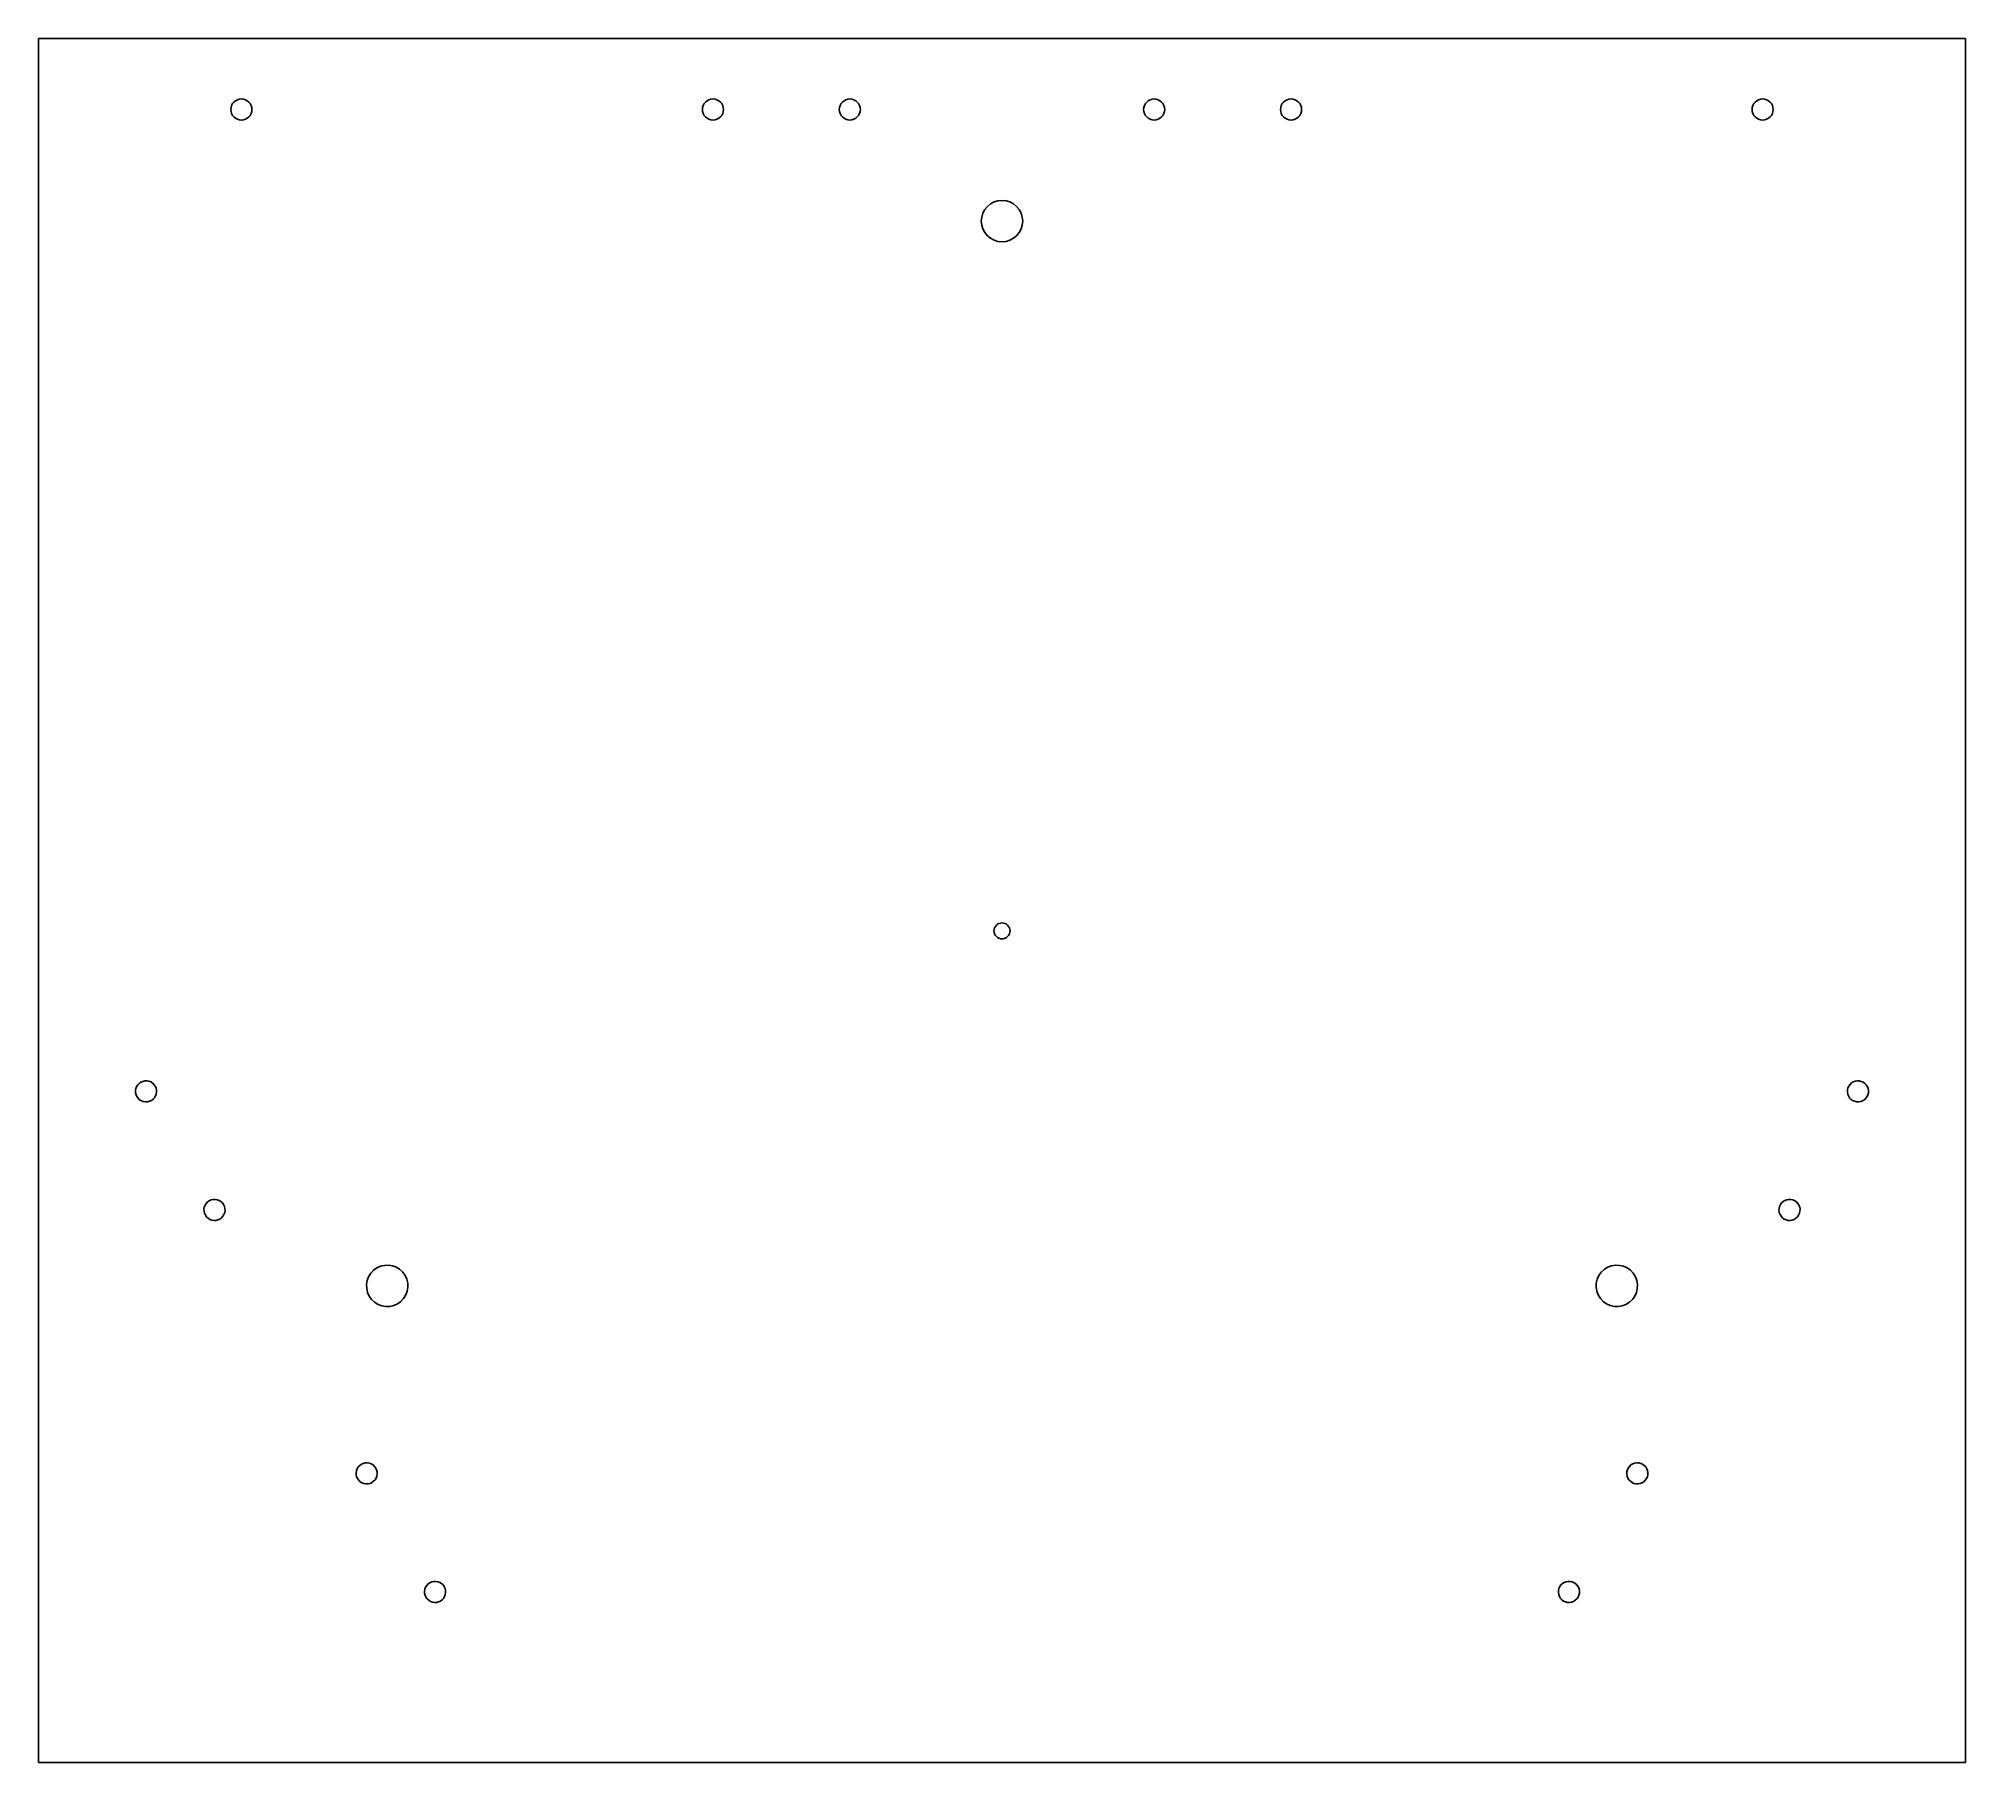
# Model space of a CAD drawing. Header units: metres. Extents: x -190 to 190, y -164 to 176.
import ezdxf

# ---------------------------------------------------------------- set-up
doc = ezdxf.new("R2010")
doc.units = ezdxf.units.M

msp = doc.modelspace()

# ---------------------------------------------------------------- linework, layer by layer
for p, q in [((190, 176), (-190, 176)), ((-190, 176), (-190, -164)), ((190, -164), (190, 176)), ((-151.729, 163.156), (-151.471, 163.471)), ((-151.471, 163.471), (-151.156, 163.729)), ((-151.156, 163.729), (-150.796, 163.922)), ((-150.796, 163.922), (-150.406, 164.04)), ((-150.406, 164.04), (-150, 164.08)), ((-150, 164.08), (-149.594, 164.04)), ((-149.594, 164.04), (-149.204, 163.922)), ((-149.204, 163.922), (-148.844, 163.729)), ((-148.844, 163.729), (-148.529, 163.471)), ((-148.529, 163.471), (-148.271, 163.156)), ((-58.7294, 163.156), (-58.4708, 163.471)), ((-58.4708, 163.471), (-58.1556, 163.729)), ((-58.1556, 163.729), (-57.796, 163.922)), ((-57.796, 163.922), (-57.4058, 164.04)), ((-57.4058, 164.04), (-57, 164.08)), ((-57, 164.08), (-56.5942, 164.04)), ((-56.5942, 164.04), (-56.204, 163.922)), ((-56.204, 163.922), (-55.8444, 163.729)), ((-55.8444, 163.729), (-55.5292, 163.471)), ((-55.5292, 163.471), (-55.2705, 163.156)), ((-31.7294, 163.156), (-31.4708, 163.471)), ((-31.4708, 163.471), (-31.1556, 163.729)), ((-31.1556, 163.729), (-30.796, 163.922)), ((-30.796, 163.922), (-30.4058, 164.04)), ((-30.4058, 164.04), (-30, 164.08)), ((-30, 164.08), (-29.5942, 164.04)), ((-29.5942, 164.04), (-29.204, 163.922)), ((-29.204, 163.922), (-28.8444, 163.729)), ((-28.8444, 163.729), (-28.5292, 163.471)), ((-28.5292, 163.471), (-28.2705, 163.156)), ((28.2705, 163.156), (28.5292, 163.471)), ((28.5292, 163.471), (28.8444, 163.729)), ((28.8444, 163.729), (29.204, 163.922)), ((29.204, 163.922), (29.5942, 164.04)), ((29.5942, 164.04), (30, 164.08)), ((30, 164.08), (30.4058, 164.04)), ((30.4058, 164.04), (30.796, 163.922)), ((30.796, 163.922), (31.1556, 163.729)), ((31.1556, 163.729), (31.4708, 163.471)), ((31.4708, 163.471), (31.7294, 163.156)), ((55.2705, 163.156), (55.5292, 163.471)), ((55.5292, 163.471), (55.8444, 163.729)), ((55.8444, 163.729), (56.204, 163.922)), ((56.204, 163.922), (56.5942, 164.04)), ((56.5942, 164.04), (57, 164.08)), ((57, 164.08), (57.4058, 164.04)), ((57.4058, 164.04), (57.796, 163.922)), ((57.796, 163.922), (58.1556, 163.729)), ((58.1556, 163.729), (58.4708, 163.471)), ((58.4708, 163.471), (58.7294, 163.156)), ((148.271, 163.156), (148.529, 163.471)), ((148.529, 163.471), (148.844, 163.729)), ((148.844, 163.729), (149.204, 163.922)), ((149.204, 163.922), (149.594, 164.04)), ((149.594, 164.04), (150, 164.08)), ((150, 164.08), (150.406, 164.04)), ((150.406, 164.04), (150.796, 163.922)), ((150.796, 163.922), (151.156, 163.729)), ((151.156, 163.729), (151.471, 163.471)), ((151.471, 163.471), (151.729, 163.156)), ((-152.08, 162), (-152.04, 162.406)), ((-152.04, 161.594), (-152.08, 162)), ((-152.04, 162.406), (-151.922, 162.796)), ((-151.922, 161.204), (-152.04, 161.594)), ((-151.922, 162.796), (-151.729, 163.156)), ((-151.729, 160.844), (-151.922, 161.204)), ((-151.471, 160.529), (-151.729, 160.844)), ((-151.156, 160.271), (-151.471, 160.529)), ((-150.796, 160.078), (-151.156, 160.271)), ((-150.406, 159.96), (-150.796, 160.078)), ((-150, 159.92), (-150.406, 159.96)), ((-149.594, 159.96), (-150, 159.92)), ((-149.204, 160.078), (-149.594, 159.96)), ((-148.844, 160.271), (-149.204, 160.078)), ((-148.529, 160.529), (-148.844, 160.271)), ((-148.271, 160.844), (-148.529, 160.529)), ((-148.271, 163.156), (-148.078, 162.796)), ((-148.078, 161.204), (-148.271, 160.844)), ((-148.078, 162.796), (-147.96, 162.406)), ((-147.96, 161.594), (-148.078, 161.204)), ((-147.96, 162.406), (-147.92, 162)), ((-147.92, 162), (-147.96, 161.594)), ((-59.08, 162), (-59.04, 162.406)), ((-59.04, 161.594), (-59.08, 162)), ((-59.04, 162.406), (-58.9217, 162.796)), ((-58.9217, 161.204), (-59.04, 161.594)), ((-58.9217, 162.796), (-58.7294, 163.156)), ((-58.7294, 160.844), (-58.9217, 161.204)), ((-58.4708, 160.529), (-58.7294, 160.844)), ((-58.1556, 160.271), (-58.4708, 160.529)), ((-57.796, 160.078), (-58.1556, 160.271)), ((-57.4058, 159.96), (-57.796, 160.078)), ((-57, 159.92), (-57.4058, 159.96)), ((-56.5942, 159.96), (-57, 159.92)), ((-56.204, 160.078), (-56.5942, 159.96)), ((-55.8444, 160.271), (-56.204, 160.078)), ((-55.5292, 160.529), (-55.8444, 160.271)), ((-55.2705, 160.844), (-55.5292, 160.529)), ((-55.2705, 163.156), (-55.0783, 162.796)), ((-55.0783, 161.204), (-55.2705, 160.844)), ((-55.0783, 162.796), (-54.96, 162.406)), ((-54.96, 161.594), (-55.0783, 161.204)), ((-54.96, 162.406), (-54.92, 162)), ((-54.92, 162), (-54.96, 161.594)), ((-32.08, 162), (-32.04, 162.406)), ((-32.04, 161.594), (-32.08, 162)), ((-32.04, 162.406), (-31.9217, 162.796)), ((-31.9217, 161.204), (-32.04, 161.594)), ((-31.9217, 162.796), (-31.7294, 163.156)), ((-31.7294, 160.844), (-31.9217, 161.204)), ((-31.4708, 160.529), (-31.7294, 160.844)), ((-31.1556, 160.271), (-31.4708, 160.529)), ((-30.796, 160.078), (-31.1556, 160.271)), ((-30.4058, 159.96), (-30.796, 160.078)), ((-30, 159.92), (-30.4058, 159.96)), ((-29.5942, 159.96), (-30, 159.92)), ((-29.204, 160.078), (-29.5942, 159.96)), ((-28.8444, 160.271), (-29.204, 160.078)), ((-28.5292, 160.529), (-28.8444, 160.271)), ((-28.2705, 160.844), (-28.5292, 160.529)), ((-28.2705, 163.156), (-28.0783, 162.796)), ((-28.0783, 161.204), (-28.2705, 160.844)), ((-28.0783, 162.796), (-27.96, 162.406)), ((-27.96, 161.594), (-28.0783, 161.204)), ((-27.96, 162.406), (-27.92, 162)), ((-27.92, 162), (-27.96, 161.594)), ((27.92, 162), (27.96, 162.406)), ((27.96, 161.594), (27.92, 162)), ((27.96, 162.406), (28.0783, 162.796)), ((28.0783, 161.204), (27.96, 161.594)), ((28.0783, 162.796), (28.2705, 163.156)), ((28.2705, 160.844), (28.0783, 161.204)), ((28.5292, 160.529), (28.2705, 160.844)), ((28.8444, 160.271), (28.5292, 160.529)), ((29.204, 160.078), (28.8444, 160.271)), ((29.5942, 159.96), (29.204, 160.078)), ((30, 159.92), (29.5942, 159.96)), ((30.4058, 159.96), (30, 159.92)), ((30.796, 160.078), (30.4058, 159.96)), ((31.1556, 160.271), (30.796, 160.078)), ((31.4708, 160.529), (31.1556, 160.271)), ((31.7294, 160.844), (31.4708, 160.529)), ((31.7294, 163.156), (31.9217, 162.796)), ((31.9217, 161.204), (31.7294, 160.844)), ((31.9217, 162.796), (32.04, 162.406)), ((32.04, 161.594), (31.9217, 161.204)), ((32.04, 162.406), (32.08, 162)), ((32.08, 162), (32.04, 161.594)), ((54.92, 162), (54.96, 162.406)), ((54.96, 161.594), (54.92, 162)), ((54.96, 162.406), (55.0783, 162.796)), ((55.0783, 161.204), (54.96, 161.594)), ((55.0783, 162.796), (55.2705, 163.156)), ((55.2705, 160.844), (55.0783, 161.204)), ((55.5292, 160.529), (55.2705, 160.844)), ((55.8444, 160.271), (55.5292, 160.529)), ((56.204, 160.078), (55.8444, 160.271)), ((56.5942, 159.96), (56.204, 160.078)), ((57, 159.92), (56.5942, 159.96)), ((57.4058, 159.96), (57, 159.92)), ((57.796, 160.078), (57.4058, 159.96)), ((58.1556, 160.271), (57.796, 160.078)), ((58.4708, 160.529), (58.1556, 160.271)), ((58.7294, 160.844), (58.4708, 160.529)), ((58.7294, 163.156), (58.9217, 162.796)), ((58.9217, 161.204), (58.7294, 160.844)), ((58.9217, 162.796), (59.04, 162.406)), ((59.04, 161.594), (58.9217, 161.204)), ((59.04, 162.406), (59.08, 162)), ((59.08, 162), (59.04, 161.594)), ((147.92, 162), (147.96, 162.406)), ((147.96, 161.594), (147.92, 162)), ((147.96, 162.406), (148.078, 162.796)), ((148.078, 161.204), (147.96, 161.594)), ((148.078, 162.796), (148.271, 163.156)), ((148.271, 160.844), (148.078, 161.204)), ((148.529, 160.529), (148.271, 160.844)), ((148.844, 160.271), (148.529, 160.529)), ((149.204, 160.078), (148.844, 160.271)), ((149.594, 159.96), (149.204, 160.078)), ((150, 159.92), (149.594, 159.96)), ((150.406, 159.96), (150, 159.92)), ((150.796, 160.078), (150.406, 159.96)), ((151.156, 160.271), (150.796, 160.078)), ((151.471, 160.529), (151.156, 160.271)), ((151.729, 160.844), (151.471, 160.529)), ((151.729, 163.156), (151.922, 162.796)), ((151.922, 161.204), (151.729, 160.844)), ((151.922, 162.796), (152.04, 162.406)), ((152.04, 161.594), (151.922, 161.204)), ((152.04, 162.406), (152.08, 162)), ((152.08, 162), (152.04, 161.594)), ((-4.07999, 140), (-4.0016, 140.796)), ((-4.0016, 140.796), (-3.76942, 141.561)), ((-3.76942, 141.561), (-3.3924, 142.267)), ((-3.3924, 142.267), (-2.88499, 142.885)), ((-2.88499, 142.885), (-2.26672, 143.392)), ((-2.26672, 143.392), (-1.56134, 143.769)), ((-1.56134, 143.769), (-0.79596, 144.002)), ((-0.79596, 144.002), (0, 144.08)), ((0, 144.08), (0.79596, 144.002)), ((0.79596, 144.002), (1.56134, 143.769)), ((1.56134, 143.769), (2.26672, 143.392)), ((2.26672, 143.392), (2.88499, 142.885)), ((2.88499, 142.885), (3.3924, 142.267)), ((3.3924, 142.267), (3.76942, 141.561)), ((3.76942, 141.561), (4.0016, 140.796)), ((4.0016, 140.796), (4.07999, 140)), ((-4.0016, 139.204), (-4.07999, 140)), ((-3.76942, 138.439), (-4.0016, 139.204)), ((-3.3924, 137.733), (-3.76942, 138.439)), ((-2.88499, 137.115), (-3.3924, 137.733)), ((-2.26672, 136.608), (-2.88499, 137.115)), ((2.88499, 137.115), (2.26672, 136.608)), ((3.3924, 137.733), (2.88499, 137.115)), ((3.76942, 138.439), (3.3924, 137.733)), ((4.0016, 139.204), (3.76942, 138.439)), ((4.07999, 140), (4.0016, 139.204)), ((-1.56134, 136.231), (-2.26672, 136.608)), ((-0.79596, 135.998), (-1.56134, 136.231)), ((0, 135.92), (-0.79596, 135.998)), ((0.79596, 135.998), (0, 135.92)), ((1.56134, 136.231), (0.79596, 135.998)), ((2.26672, 136.608), (1.56134, 136.231)), ((-1.57999, 0), (-1.54964, 0.30823)), ((-1.54964, -0.30823), (-1.57999, 0)), ((-1.54964, 0.30823), (-1.45972, 0.60463)), ((-1.45972, 0.60463), (-1.31372, 0.87779)), ((-1.31372, 0.87779), (-1.11722, 1.11722)), ((-1.11722, 1.11722), (-0.87779, 1.31372)), ((-0.87779, 1.31372), (-0.60463, 1.45972)), ((-0.60463, 1.45972), (-0.30823, 1.54964)), ((-0.30823, 1.54964), (0, 1.57999)), ((0, 1.57999), (0.30823, 1.54964)), ((0.30823, 1.54964), (0.60463, 1.45972)), ((0.60463, 1.45972), (0.87779, 1.31372)), ((0.87779, 1.31372), (1.11722, 1.11722)), ((1.11722, 1.11722), (1.31372, 0.87779)), ((1.31372, 0.87779), (1.45972, 0.60463)), ((1.45972, 0.60463), (1.54964, 0.30823)), ((1.54964, 0.30823), (1.57999, 0)), ((1.57999, 0), (1.54964, -0.30823)), ((-1.45972, -0.60463), (-1.54964, -0.30823)), ((-1.31372, -0.87779), (-1.45972, -0.60463)), ((-1.11722, -1.11722), (-1.31372, -0.87779)), ((-0.87779, -1.31372), (-1.11722, -1.11722)), ((-0.60463, -1.45972), (-0.87779, -1.31372)), ((-0.30823, -1.54964), (-0.60463, -1.45972)), ((0, -1.57999), (-0.30823, -1.54964)), ((0.30823, -1.54964), (0, -1.57999)), ((0.60463, -1.45972), (0.30823, -1.54964)), ((0.87779, -1.31372), (0.60463, -1.45972)), ((1.11722, -1.11722), (0.87779, -1.31372)), ((1.31372, -0.87779), (1.11722, -1.11722)), ((1.45972, -0.60463), (1.31372, -0.87779)), ((1.54964, -0.30823), (1.45972, -0.60463)), ((-170.662, -30.7166), (-170.446, -30.3703)), ((-170.446, -30.3703), (-170.168, -30.0727)), ((-170.168, -30.0727), (-169.836, -29.8352)), ((-169.836, -29.8352), (-169.465, -29.6669)), ((-169.465, -29.6669), (-169.068, -29.5743)), ((-169.068, -29.5743), (-168.66, -29.561)), ((-168.66, -29.561), (-168.258, -29.6274)), ((-168.258, -29.6274), (-167.876, -29.7711)), ((-167.876, -29.7711), (-167.53, -29.9864)), ((-167.53, -29.9864), (-167.232, -30.2651)), ((-167.232, -30.2651), (-166.995, -30.5965)), ((166.995, -30.5965), (167.232, -30.2651)), ((167.232, -30.2651), (167.53, -29.9864)), ((167.53, -29.9864), (167.876, -29.7711)), ((167.876, -29.7711), (168.258, -29.6274)), ((168.258, -29.6274), (168.66, -29.561)), ((168.66, -29.561), (169.068, -29.5743)), ((169.068, -29.5743), (169.465, -29.6669)), ((169.465, -29.6669), (169.836, -29.8352)), ((169.836, -29.8352), (170.168, -30.0727)), ((170.168, -30.0727), (170.446, -30.3703)), ((170.446, -30.3703), (170.662, -30.7166)), ((-170.872, -31.5005), (-170.805, -31.0982)), ((-170.858, -31.908), (-170.872, -31.5005)), ((-170.766, -32.3051), (-170.858, -31.908)), ((-170.805, -31.0982), (-170.662, -30.7166)), ((-170.597, -32.6765), (-170.766, -32.3051)), ((-170.36, -33.008), (-170.597, -32.6765)), ((-170.062, -33.2867), (-170.36, -33.008)), ((-169.716, -33.502), (-170.062, -33.2867)), ((-169.334, -33.6457), (-169.716, -33.502)), ((-168.932, -33.7121), (-169.334, -33.6457)), ((-168.525, -33.6987), (-168.932, -33.7121)), ((-168.128, -33.6062), (-168.525, -33.6987)), ((-167.756, -33.4379), (-168.128, -33.6062)), ((-167.425, -33.2004), (-167.756, -33.4379)), ((-167.146, -32.9028), (-167.425, -33.2004)), ((-166.931, -32.5565), (-167.146, -32.9028)), ((-166.995, -30.5965), (-166.826, -30.968)), ((-166.787, -32.1749), (-166.931, -32.5565)), ((-166.826, -30.968), (-166.734, -31.3651)), ((-166.721, -31.7726), (-166.787, -32.1749)), ((-166.734, -31.3651), (-166.721, -31.7726)), ((166.721, -31.7726), (166.734, -31.3651)), ((166.787, -32.1749), (166.721, -31.7726)), ((166.734, -31.3651), (166.826, -30.968)), ((166.931, -32.5565), (166.787, -32.1749)), ((166.826, -30.968), (166.995, -30.5965)), ((167.146, -32.9028), (166.931, -32.5565)), ((167.425, -33.2004), (167.146, -32.9028)), ((167.756, -33.4379), (167.425, -33.2004)), ((168.128, -33.6062), (167.756, -33.4379)), ((168.525, -33.6987), (168.128, -33.6062)), ((168.932, -33.7121), (168.525, -33.6987)), ((169.334, -33.6457), (168.932, -33.7121)), ((169.716, -33.502), (169.334, -33.6457)), ((170.062, -33.2867), (169.716, -33.502)), ((170.36, -33.008), (170.062, -33.2867)), ((170.597, -32.6765), (170.36, -33.008)), ((170.766, -32.3051), (170.597, -32.6765)), ((170.662, -30.7166), (170.805, -31.0982)), ((170.858, -31.908), (170.766, -32.3051)), ((170.805, -31.0982), (170.872, -31.5005)), ((170.872, -31.5005), (170.858, -31.908)), ((-156.336, -53.2179), (-155.965, -53.0496)), ((-155.965, -53.0496), (-155.568, -52.957)), ((-155.568, -52.957), (-155.16, -52.9437)), ((-155.16, -52.9437), (-154.758, -53.0101)), ((-154.758, -53.0101), (-154.376, -53.1537)), ((-154.376, -53.1537), (-154.03, -53.3691)), ((154.03, -53.3691), (154.376, -53.1537)), ((154.376, -53.1537), (154.758, -53.0101)), ((154.758, -53.0101), (155.16, -52.9437)), ((155.16, -52.9437), (155.568, -52.957)), ((155.568, -52.957), (155.965, -53.0496)), ((155.965, -53.0496), (156.336, -53.2179)), ((-157.372, -54.8832), (-157.305, -54.4809)), ((-157.358, -55.2907), (-157.372, -54.8832)), ((-157.266, -55.6878), (-157.358, -55.2907)), ((-157.305, -54.4809), (-157.162, -54.0993)), ((-157.097, -56.0592), (-157.266, -55.6878)), ((-157.162, -54.0993), (-156.946, -53.753)), ((-156.86, -56.3907), (-157.097, -56.0592)), ((-156.946, -53.753), (-156.668, -53.4554)), ((-156.562, -56.6694), (-156.86, -56.3907)), ((-156.668, -53.4554), (-156.336, -53.2179)), ((-156.216, -56.8847), (-156.562, -56.6694)), ((-155.834, -57.0284), (-156.216, -56.8847)), ((-154.628, -56.9888), (-155.025, -57.0814)), ((-154.256, -56.8206), (-154.628, -56.9888)), ((-153.925, -56.5831), (-154.256, -56.8206)), ((-154.03, -53.3691), (-153.732, -53.6478)), ((-153.646, -56.2855), (-153.925, -56.5831)), ((-153.732, -53.6478), (-153.495, -53.9792)), ((-153.431, -55.9392), (-153.646, -56.2855)), ((-153.495, -53.9792), (-153.326, -54.3506)), ((-153.287, -55.5576), (-153.431, -55.9392)), ((-153.326, -54.3506), (-153.234, -54.7477)), ((-153.221, -55.1553), (-153.287, -55.5576)), ((-153.234, -54.7477), (-153.221, -55.1553)), ((153.221, -55.1553), (153.234, -54.7477)), ((153.287, -55.5576), (153.221, -55.1553)), ((153.234, -54.7477), (153.326, -54.3506)), ((153.431, -55.9392), (153.287, -55.5576)), ((153.326, -54.3506), (153.495, -53.9792)), ((153.646, -56.2855), (153.431, -55.9392)), ((153.495, -53.9792), (153.732, -53.6478)), ((153.925, -56.5831), (153.646, -56.2855)), ((153.732, -53.6478), (154.03, -53.3691)), ((154.256, -56.8206), (153.925, -56.5831)), ((154.628, -56.9888), (154.256, -56.8206)), ((155.025, -57.0814), (154.628, -56.9888)), ((156.216, -56.8847), (155.834, -57.0284)), ((156.562, -56.6694), (156.216, -56.8847)), ((156.336, -53.2179), (156.668, -53.4554)), ((156.86, -56.3907), (156.562, -56.6694)), ((156.668, -53.4554), (156.946, -53.753)), ((157.097, -56.0592), (156.86, -56.3907)), ((156.946, -53.753), (157.162, -54.0993)), ((157.266, -55.6878), (157.097, -56.0592)), ((157.162, -54.0993), (157.305, -54.4809)), ((157.358, -55.2907), (157.266, -55.6878)), ((157.305, -54.4809), (157.372, -54.8832)), ((157.372, -54.8832), (157.358, -55.2907)), ((-155.432, -57.0948), (-155.834, -57.0284)), ((-155.025, -57.0814), (-155.432, -57.0948)), ((155.432, -57.0948), (155.025, -57.0814)), ((155.834, -57.0284), (155.432, -57.0948)), ((-125.185, -68.944), (-124.903, -68.1955)), ((-124.903, -68.1955), (-124.48, -67.5163)), ((-124.48, -67.5163), (-123.934, -66.9325)), ((-123.934, -66.9325), (-123.284, -66.4666)), ((-123.284, -66.4666), (-122.555, -66.1365)), ((-122.555, -66.1365), (-121.776, -65.9549)), ((-121.776, -65.9549), (-120.977, -65.9287)), ((-120.977, -65.9287), (-120.188, -66.059)), ((-120.188, -66.059), (-119.439, -66.3408)), ((-119.439, -66.3408), (-118.76, -66.7631)), ((-118.76, -66.7631), (-118.176, -67.3099)), ((-118.176, -67.3099), (-117.71, -67.96)), ((-117.71, -67.96), (-117.38, -68.6885)), ((117.38, -68.6885), (117.71, -67.96)), ((117.71, -67.96), (118.176, -67.3099)), ((118.176, -67.3099), (118.76, -66.7631)), ((118.76, -66.7631), (119.439, -66.3408)), ((119.439, -66.3408), (120.188, -66.059)), ((120.188, -66.059), (120.977, -65.9287)), ((120.977, -65.9287), (121.776, -65.9549)), ((121.776, -65.9549), (122.555, -66.1365)), ((122.555, -66.1365), (123.284, -66.4666)), ((123.284, -66.4666), (123.934, -66.9325)), ((123.934, -66.9325), (124.48, -67.5163)), ((124.48, -67.5163), (124.903, -68.1955)), ((124.903, -68.1955), (125.185, -68.944)), ((-125.315, -69.7332), (-125.185, -68.944)), ((-125.289, -70.5325), (-125.315, -69.7332)), ((-125.107, -71.3115), (-125.289, -70.5325)), ((-124.777, -72.04), (-125.107, -71.3115)), ((-124.311, -72.6901), (-124.777, -72.04)), ((-117.584, -71.8045), (-118.007, -72.4837)), ((-117.303, -71.056), (-117.584, -71.8045)), ((-117.38, -68.6885), (-117.198, -69.4675)), ((-117.172, -70.2668), (-117.303, -71.056)), ((-117.198, -69.4675), (-117.172, -70.2668)), ((117.172, -70.2668), (117.198, -69.4675)), ((117.303, -71.056), (117.172, -70.2668)), ((117.198, -69.4675), (117.38, -68.6885)), ((117.584, -71.8045), (117.303, -71.056)), ((118.007, -72.4837), (117.584, -71.8045)), ((124.777, -72.04), (124.311, -72.6901)), ((125.107, -71.3115), (124.777, -72.04)), ((125.289, -70.5325), (125.107, -71.3115)), ((125.185, -68.944), (125.315, -69.7332)), ((125.315, -69.7332), (125.289, -70.5325)), ((-123.727, -73.2369), (-124.311, -72.6901)), ((-123.048, -73.6592), (-123.727, -73.2369)), ((-122.3, -73.941), (-123.048, -73.6592)), ((-121.51, -74.0713), (-122.3, -73.941)), ((-120.711, -74.0451), (-121.51, -74.0713)), ((-119.932, -73.8635), (-120.711, -74.0451)), ((-119.204, -73.5334), (-119.932, -73.8635)), ((-118.553, -73.0675), (-119.204, -73.5334)), ((-118.007, -72.4837), (-118.553, -73.0675)), ((118.553, -73.0675), (118.007, -72.4837)), ((119.204, -73.5334), (118.553, -73.0675)), ((119.932, -73.8635), (119.204, -73.5334)), ((120.711, -74.0451), (119.932, -73.8635)), ((121.51, -74.0713), (120.711, -74.0451)), ((122.3, -73.941), (121.51, -74.0713)), ((123.048, -73.6592), (122.3, -73.941)), ((123.727, -73.2369), (123.048, -73.6592)), ((124.311, -72.6901), (123.727, -73.2369)), ((-127.305, -106.442), (-127.162, -106.061)), ((-127.162, -106.061), (-126.946, -105.715)), ((-126.946, -105.715), (-126.668, -105.417)), ((-126.668, -105.417), (-126.336, -105.179)), ((-126.336, -105.179), (-125.965, -105.011)), ((-125.965, -105.011), (-125.568, -104.919)), ((-125.568, -104.919), (-125.16, -104.905)), ((-125.16, -104.905), (-124.758, -104.972)), ((-124.758, -104.972), (-124.376, -105.115)), ((-124.376, -105.115), (-124.03, -105.331)), ((-124.03, -105.331), (-123.732, -105.609)), ((-123.732, -105.609), (-123.495, -105.941)), ((-123.495, -105.941), (-123.326, -106.312)), ((-123.326, -106.312), (-123.234, -106.709)), ((123.234, -106.709), (123.326, -106.312)), ((123.326, -106.312), (123.495, -105.941)), ((123.495, -105.941), (123.732, -105.609)), ((123.732, -105.609), (124.03, -105.331)), ((124.03, -105.331), (124.376, -105.115)), ((124.376, -105.115), (124.758, -104.972)), ((124.758, -104.972), (125.16, -104.905)), ((125.16, -104.905), (125.568, -104.919)), ((125.568, -104.919), (125.965, -105.011)), ((125.965, -105.011), (126.336, -105.179)), ((126.336, -105.179), (126.668, -105.417)), ((126.668, -105.417), (126.946, -105.715)), ((126.946, -105.715), (127.162, -106.061)), ((127.162, -106.061), (127.305, -106.442)), ((-127.372, -106.845), (-127.305, -106.442)), ((-127.358, -107.252), (-127.372, -106.845)), ((-127.266, -107.649), (-127.358, -107.252)), ((-127.097, -108.021), (-127.266, -107.649)), ((-126.86, -108.352), (-127.097, -108.021)), ((-126.562, -108.631), (-126.86, -108.352)), ((-126.216, -108.846), (-126.562, -108.631)), ((-125.834, -108.99), (-126.216, -108.846)), ((-125.432, -109.056), (-125.834, -108.99)), ((-125.025, -109.043), (-125.432, -109.056)), ((-124.628, -108.95), (-125.025, -109.043)), ((-124.256, -108.782), (-124.628, -108.95)), ((-123.925, -108.545), (-124.256, -108.782)), ((-123.646, -108.247), (-123.925, -108.545)), ((-123.431, -107.901), (-123.646, -108.247)), ((-123.287, -107.519), (-123.431, -107.901)), ((-123.221, -107.117), (-123.287, -107.519)), ((-123.234, -106.709), (-123.221, -107.117)), ((123.221, -107.117), (123.234, -106.709)), ((123.287, -107.519), (123.221, -107.117)), ((123.431, -107.901), (123.287, -107.519)), ((123.646, -108.247), (123.431, -107.901)), ((123.925, -108.545), (123.646, -108.247)), ((124.256, -108.782), (123.925, -108.545)), ((124.628, -108.95), (124.256, -108.782)), ((125.025, -109.043), (124.628, -108.95)), ((125.432, -109.056), (125.025, -109.043)), ((125.834, -108.99), (125.432, -109.056)), ((126.216, -108.846), (125.834, -108.99)), ((126.562, -108.631), (126.216, -108.846)), ((126.86, -108.352), (126.562, -108.631)), ((127.097, -108.021), (126.86, -108.352)), ((127.266, -107.649), (127.097, -108.021)), ((127.358, -107.252), (127.266, -107.649)), ((127.305, -106.442), (127.372, -106.845)), ((127.372, -106.845), (127.358, -107.252)), ((-113.662, -129.443), (-113.446, -129.097)), ((-113.446, -129.097), (-113.168, -128.8)), ((-113.168, -128.8), (-112.836, -128.562)), ((-112.836, -128.562), (-112.465, -128.394)), ((-112.465, -128.394), (-112.068, -128.301)), ((-112.068, -128.301), (-111.66, -128.288)), ((-111.66, -128.288), (-111.258, -128.354)), ((-111.258, -128.354), (-110.876, -128.498)), ((-110.876, -128.498), (-110.53, -128.713)), ((-110.53, -128.713), (-110.232, -128.992)), ((-110.232, -128.992), (-109.995, -129.323)), ((109.995, -129.323), (110.232, -128.992)), ((110.232, -128.992), (110.53, -128.713)), ((110.53, -128.713), (110.876, -128.498)), ((110.876, -128.498), (111.258, -128.354)), ((111.258, -128.354), (111.66, -128.288)), ((111.66, -128.288), (112.068, -128.301)), ((112.068, -128.301), (112.465, -128.394)), ((112.465, -128.394), (112.836, -128.562)), ((112.836, -128.562), (113.168, -128.8)), ((113.168, -128.8), (113.446, -129.097)), ((113.446, -129.097), (113.662, -129.443)), ((-113.872, -130.227), (-113.805, -129.825)), ((-113.858, -130.635), (-113.872, -130.227)), ((-113.766, -131.032), (-113.858, -130.635)), ((-113.805, -129.825), (-113.662, -129.443)), ((-113.597, -131.403), (-113.766, -131.032)), ((-113.36, -131.735), (-113.597, -131.403)), ((-113.062, -132.014), (-113.36, -131.735)), ((-112.716, -132.229), (-113.062, -132.014)), ((-112.334, -132.373), (-112.716, -132.229)), ((-111.932, -132.439), (-112.334, -132.373)), ((-111.525, -132.426), (-111.932, -132.439)), ((-111.128, -132.333), (-111.525, -132.426)), ((-110.756, -132.165), (-111.128, -132.333)), ((-110.425, -131.927), (-110.756, -132.165)), ((-110.146, -131.63), (-110.425, -131.927)), ((-109.931, -131.283), (-110.146, -131.63)), ((-109.995, -129.323), (-109.826, -129.695)), ((-109.787, -130.902), (-109.931, -131.283)), ((-109.826, -129.695), (-109.734, -130.092)), ((-109.721, -130.499), (-109.787, -130.902)), ((-109.734, -130.092), (-109.721, -130.499)), ((109.721, -130.499), (109.734, -130.092)), ((109.787, -130.902), (109.721, -130.499)), ((109.734, -130.092), (109.826, -129.695)), ((109.931, -131.283), (109.787, -130.902)), ((109.826, -129.695), (109.995, -129.323)), ((110.146, -131.63), (109.931, -131.283)), ((110.425, -131.927), (110.146, -131.63)), ((110.756, -132.165), (110.425, -131.927)), ((111.128, -132.333), (110.756, -132.165)), ((111.525, -132.426), (111.128, -132.333)), ((111.932, -132.439), (111.525, -132.426)), ((112.334, -132.373), (111.932, -132.439)), ((112.716, -132.229), (112.334, -132.373)), ((113.062, -132.014), (112.716, -132.229)), ((113.36, -131.735), (113.062, -132.014)), ((113.597, -131.403), (113.36, -131.735)), ((113.766, -131.032), (113.597, -131.403)), ((113.662, -129.443), (113.805, -129.825)), ((113.858, -130.635), (113.766, -131.032)), ((113.805, -129.825), (113.872, -130.227)), ((113.872, -130.227), (113.858, -130.635)), ((-190, -164), (190, -164))]:
    msp.add_line(p, q)

doc.saveas('drawing.dxf')
